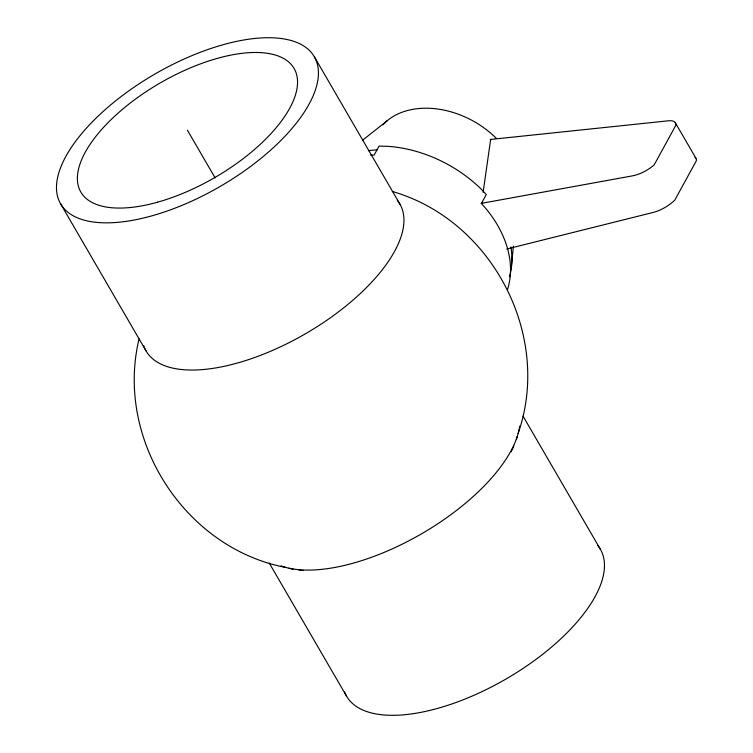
<?xml version="1.0" encoding="UTF-8"?>
<svg xmlns="http://www.w3.org/2000/svg" width="753" height="753" viewBox="0 0 753 753"><rect width="100%" height="100%" fill="white"/><g stroke="black" fill="none" stroke-linecap="round" stroke-linejoin="round"><path stroke-width="1.13" d="M511.042 269.706L513.395 246.212M490.645 139.446L483.115 192.316M139.079 338.925C114.767 439.253 184.617 548.448 286.225 567.536M518.13 433.436C552.335 335.405 491.973 220.13 392.332 191.478M362.513 140.265L387.287 120.678M506.703 249.045L653.228 212.421A23.597 10.034 -31.9 0 0 674.801 200.129L696.28 160.888A14.938 6.353 -31.6 0 0 694.963 157.311M481.158 203.404L632.04 175.938A23.597 10.871 -28.4 0 0 654.244 164.747L675.723 125.506A14.938 6.881 -28.6 0 0 668.626 120.781L490.194 139.493M675.272 122.683L695.913 158.205M314.368 56.842A146.619 64.974 -30.1 0 1 151.767 215.876A146.619 64.974 -30.1 0 1 96.186 118.005A146.619 64.974 -30.1 0 1 314.368 56.842L399.89 204.091M523.128 416.296L600.414 549.361M187.441 130.241L215.16 177.972M60.513 203.639L146.035 350.889M269.273 563.093L346.559 696.158M382.919 124.847A78.001 56.39 28.7 0 1 496.312 138.336M368.368 150.675A108.376 78.35 28.7 0 1 377.234 149.885M510.863 246.909A108.376 78.35 28.7 0 1 509.405 276.831M597.863 545.605A146.619 64.974 -30.1 0 1 505.574 679.262A146.619 64.974 -30.1 0 1 344.629 692.035M519.636 426.17A146.619 64.974 -30.1 0 1 422.875 533.039A146.619 64.974 -30.1 0 1 281.151 565.917M397.339 200.336A146.619 64.974 -30.1 0 1 303.939 334.633A146.619 64.974 -30.1 0 1 143.719 345.683M517.32 436.251A144.303 63.949 -30.1 0 1 516.37 439.432M513.913 445.851A144.303 63.949 -30.1 0 1 511.061 451.847M303.346 570.539A144.303 63.949 -30.1 0 1 299.016 570.125M293.388 569.23A144.303 63.949 -30.1 0 1 289.077 568.233M370.674 155.109A113.684 82.19 28.7 0 1 372.82 155.062L374.128 155.099L379.07 146.082L388.67 146.383A113.684 82.19 28.7 0 1 482.033 189.935L486.287 194.538L481.355 203.555L484.828 207.31A113.684 82.19 28.7 0 1 507.569 289.368M157.452 202.218A123.247 54.621 -30.1 0 0 294.131 68.542A123.247 54.621 -30.1 0 0 110.738 119.953A123.247 54.621 -30.1 0 0 157.452 202.218"/></g></svg>
